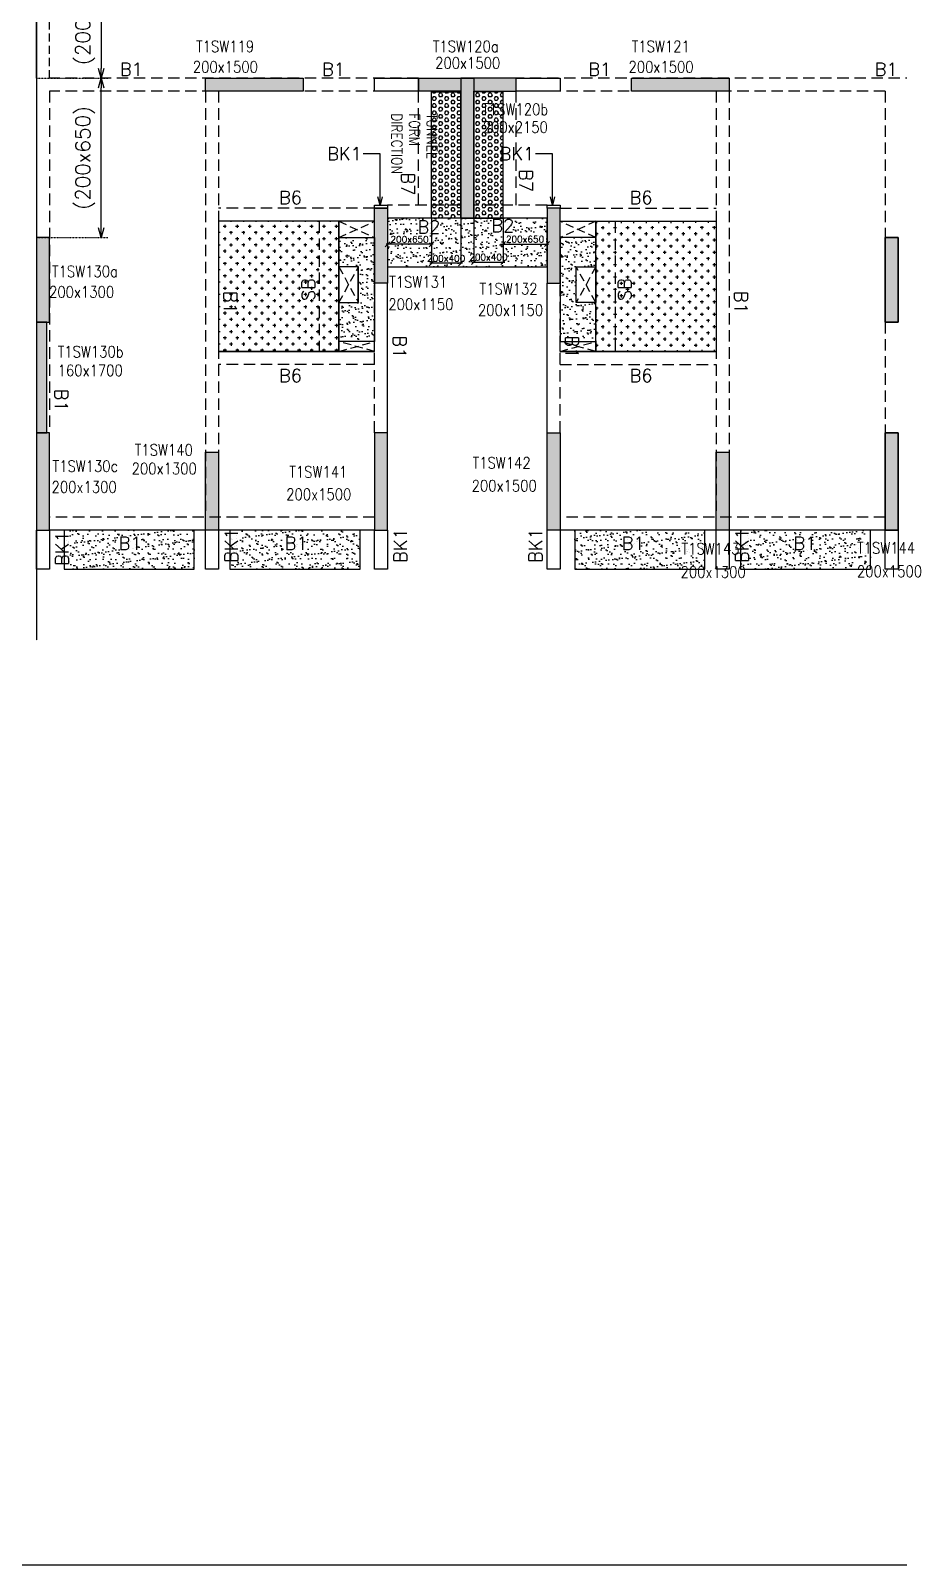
# Model space of a CAD drawing. Header units: millimetres. Extents: x 1078357 to 2594950, y -5122486 to -4636555.
# Drawn here: x 1274835 to 1288172, y -4684349 to -4660754 of the extents above; entities that cross this region are included whole.
import ezdxf

# ---------------------------------------------------------------- set-up
doc = ezdxf.new("R2010")
doc.units = ezdxf.units.MM
doc.header["$PDMODE"] = 35
for name, pattern in [('CONTINOUS', [0]), ('DOT', [0.25, 0, -0.25]), ('HIDDEN', [0.375, 0.25, -0.125]), ('New Retail block$0$CONTINOUS', [0])]:
    doc.linetypes.add(name, pattern=pattern)
doc.layers.get('0').update_dxf_attribs({"lineweight": 0})
doc.layers.get('Defpoints').update_dxf_attribs({"lineweight": 0})
for name, color, linetype in [('B-200x325', 201, 'HIDDEN'), ('DROP SLAB', 8, 'Continuous'), ('EXPANSION JOINT', 10, 'HIDDEN'), ('NON STR. RCC WALL', 6, 'Continuous'), ('S-BEAM', 3, 'HIDDEN'), ('S-BEAM NO.', 6, 'Continuous'), ('S-COLUMN', 1, 'Continuous'), ('S-CUTOUT', 8, 'HIDDEN'), ('S-DIM', 2, 'Continuous'), ('S-SLAB-PROJECTION', 54, 'New Retail block$0$CONTINOUS'), ('SLAB FOLD', 8, 'Continuous'), ('TEXT', 7, 'Continuous')]:
    doc.layers.add(name, color=color, linetype=linetype)
for name, color, linetype, lineweight in [('Boundary', 40, 'Continuous', 30), ('COL. NO.', 30, 'Continuous', 25), ('COL. SIZE', 7, 'Continuous', 25), ('DIM', 9, 'Continuous', 25), ('HATCH', 8, 'Continuous', 30)]:
    doc.layers.add(name, color=color, linetype=linetype, lineweight=lineweight)
doc.styles.add('Roman', font='romans')
doc.styles.add('ROMANS', font='romans.shx', dxfattribs={"width": 0.85})
doc.dimstyles.new('HARESH', dxfattribs={"dimtxt": 150, "dimasz": 75, "dimexe": 0, "dimexo": 0, "dimgap": 25, "dimtad": 1, "dimdec": 0, "dimdsep": 46, "dimtxsty": 'Roman', "dimblk": 'OBLIQUE', "dimcen": 225, "dimdle": 25, "dimclrd": 2, "dimclre": 2, "dimclrt": 7, "dimadec": 8, "dimazin": 1, "dimtfac": 1, "dimtdec": 0, "dimtmove": 0, "dimatfit": 0, "dimfxl": 1, "dimlwd": -1, "dimlwe": -1, "dimarcsym": 0})
pattern_1 = [(180, (135672.024, 213489.83), (-7e-15, -54.99261315), [31.75, -63.5]), (300, (135672.024, 213489.83), (47.625, 27.4963066), [31.75, -63.5]), (240, (135640.274, 213489.83), (47.625, -27.4963066), [31.75, -63.5])]

# ---------------------------------------------------------------- blocks, each defined once
blk = doc.blocks.new('_Open30')
at = {"color": 0, "linetype": 'ByBlock', "lineweight": -2}
for p, q in [((-1, 0.27), (0, 0)), ((0, 0), (-1, -0.27)), ((0, 0), (-1, 0))]:
    blk.add_line(p, q, dxfattribs=at)
blk = doc.blocks.new('*D1611')
at = {"layer": 'Defpoints', "color": 0, "linetype": 'CONTINOUS', "ltscale": 0.5, "transparency": 16777216}
for p in [(1274922, -4661484, 0), (1275919, -4661484), (1274922, -4663934, 0)]:
    blk.add_point(p, dxfattribs=at)
at = {"layer": 'S-DIM', "color": 2, "linetype": 'DOT', "ltscale": 0.5, "transparency": 16777216}
for p, q in [((1274922, -4661484), (1276019, -4661484)), ((1274922, -4663934), (1276019, -4663934))]:
    blk.add_line(p, q, dxfattribs=at)
at = {"layer": 'S-DIM', "color": 2, "linetype": 'CONTINOUS', "ltscale": 0.5, "transparency": 16777216}
blk.add_line((1275919, -4663784), (1275919, -4661634), dxfattribs=at)
at = {"layer": 'S-DIM', "color": 2, "linetype": 'CONTINOUS', "ltscale": 0.5, "transparency": 16777216, "xscale": 150, "yscale": 150, "zscale": 150}
for p, rotation in [((1275919, -4661484), 90), ((1275919, -4663934), 270)]:
    blk.add_blockref('_Open30', p, dxfattribs=dict(at, rotation=rotation))
at = {"layer": 'S-DIM', "color": 7, "linetype": 'CONTINOUS', "ltscale": 0.5, "transparency": 16777216, "insert": (1275673, -4662709), "char_height": 225, "attachment_point": 5, "rotation": 90, "style": 'Roman'}
blk.add_mtext('(200x650)', dxfattribs=at)
blk = doc.blocks.new('*D1612')
at = {"layer": 'Defpoints', "color": 0, "linetype": 'CONTINOUS', "ltscale": 0.5, "transparency": 16777216}
for p in [(1274922, -4659484, 0), (1274922, -4661484, 0), (1275919, -4661484)]:
    blk.add_point(p, dxfattribs=at)
at = {"layer": 'S-DIM', "color": 2, "linetype": 'DOT', "ltscale": 0.5, "transparency": 16777216}
for p, q in [((1274922, -4659484), (1276019, -4659484)), ((1274922, -4661484), (1276019, -4661484))]:
    blk.add_line(p, q, dxfattribs=at)
at = {"layer": 'S-DIM', "color": 2, "linetype": 'CONTINOUS', "ltscale": 0.5, "transparency": 16777216}
blk.add_line((1275919, -4659634), (1275919, -4661334), dxfattribs=at)
at = {"layer": 'S-DIM', "color": 2, "linetype": 'CONTINOUS', "ltscale": 0.5, "transparency": 16777216, "xscale": 150, "yscale": 150, "zscale": 150}
for p, rotation in [((1275919, -4659484), 90), ((1275919, -4661484), 270)]:
    blk.add_blockref('_Open30', p, dxfattribs=dict(at, rotation=rotation))
at = {"layer": 'S-DIM', "color": 7, "linetype": 'CONTINOUS', "ltscale": 0.5, "transparency": 16777216, "insert": (1275673, -4660484), "char_height": 225, "attachment_point": 5, "rotation": 90, "style": 'Roman'}
blk.add_mtext('(200x450)', dxfattribs=at)
blk = doc.blocks.new('_Oblique')
at = {"color": 0, "linetype": 'ByBlock', "lineweight": -2}
blk.add_line((-0.5, -0.5), (0.5, 0.5), dxfattribs=at)
blk = doc.blocks.new('*D1119')
at = {"layer": 'Defpoints', "color": 0, "ltscale": 700, "transparency": 16777216}
for p in [(1280996, -4663635, 0), (1281446, -4663635, 0), (1280996, -4664330)]:
    blk.add_point(p, dxfattribs=at)
at = {"layer": 'DIM', "color": 2, "ltscale": 700, "transparency": 16777216}
for p, q in [((1280996, -4663635), (1280996, -4664330)), ((1281446, -4663635), (1281446, -4664330)), ((1281471, -4664330), (1280971, -4664330))]:
    blk.add_line(p, q, dxfattribs=at)
at = {"layer": 'DIM', "color": 2, "ltscale": 700, "transparency": 16777216, "xscale": 75, "yscale": 75, "zscale": 75, "rotation": 180}
blk.add_blockref('_Oblique', (1280996, -4664330), dxfattribs=at)
at = {"layer": 'DIM', "color": 2, "ltscale": 700, "transparency": 16777216, "xscale": 75, "yscale": 75, "zscale": 75}
blk.add_blockref('_Oblique', (1281446, -4664330), dxfattribs=at)
at = {"layer": 'DIM', "color": 7, "ltscale": 700, "transparency": 16777216, "insert": (1281221, -4664255), "char_height": 150, "attachment_point": 5, "style": 'Roman'}
blk.add_mtext('{\\H0.666667x;200x400}', dxfattribs=at)
blk = doc.blocks.new('*D1120')
at = {"layer": 'Defpoints', "color": 0, "ltscale": 700, "transparency": 16777216}
for p in [(1280322, -4663635, 0), (1280996, -4663635, 0), (1280322, -4664037)]:
    blk.add_point(p, dxfattribs=at)
at = {"layer": 'DIM', "color": 2, "ltscale": 700, "transparency": 16777216}
for p, q in [((1280322, -4663635), (1280322, -4664037)), ((1280996, -4663635), (1280996, -4664037)), ((1281021, -4664037), (1280297, -4664037))]:
    blk.add_line(p, q, dxfattribs=at)
at = {"layer": 'DIM', "color": 2, "ltscale": 700, "transparency": 16777216, "xscale": 75, "yscale": 75, "zscale": 75, "rotation": 180}
blk.add_blockref('_Oblique', (1280322, -4664037), dxfattribs=at)
at = {"layer": 'DIM', "color": 2, "ltscale": 700, "transparency": 16777216, "xscale": 75, "yscale": 75, "zscale": 75}
blk.add_blockref('_Oblique', (1280996, -4664037), dxfattribs=at)
at = {"layer": 'DIM', "color": 7, "ltscale": 700, "transparency": 16777216, "insert": (1280659, -4663962), "char_height": 150, "attachment_point": 5, "style": 'Roman'}
blk.add_mtext('{\\H0.666667x;200x650}', dxfattribs=at)
blk = doc.blocks.new('*D1121')
at = {"layer": 'Defpoints', "color": 0, "ltscale": 700, "transparency": 16777216}
for p in [(1281646, -4663635, 0), (1282097, -4663635, 0), (1282097, -4664312)]:
    blk.add_point(p, dxfattribs=at)
at = {"layer": 'DIM', "color": 2, "ltscale": 700, "transparency": 16777216}
for p, q in [((1281646, -4663635), (1281646, -4664312)), ((1282097, -4663635), (1282097, -4664312)), ((1281621, -4664312), (1282122, -4664312))]:
    blk.add_line(p, q, dxfattribs=at)
at = {"layer": 'DIM', "color": 2, "ltscale": 700, "transparency": 16777216, "xscale": 75, "yscale": 75, "zscale": 75, "rotation": 180}
blk.add_blockref('_Oblique', (1281646, -4664312), dxfattribs=at)
at = {"layer": 'DIM', "color": 2, "ltscale": 700, "transparency": 16777216, "xscale": 75, "yscale": 75, "zscale": 75}
blk.add_blockref('_Oblique', (1282097, -4664312), dxfattribs=at)
at = {"layer": 'DIM', "color": 7, "ltscale": 700, "transparency": 16777216, "insert": (1281871, -4664237), "char_height": 150, "attachment_point": 5, "style": 'Roman'}
blk.add_mtext('{\\H0.666667x;200x400}', dxfattribs=at)
blk = doc.blocks.new('*D1122')
at = {"layer": 'Defpoints', "color": 0, "ltscale": 700, "transparency": 16777216}
for p in [(1282097, -4663635, 0), (1282771, -4663635, 0), (1282771, -4664035)]:
    blk.add_point(p, dxfattribs=at)
at = {"layer": 'DIM', "color": 2, "ltscale": 700, "transparency": 16777216}
for p, q in [((1282097, -4663635), (1282097, -4664035)), ((1282771, -4663635), (1282771, -4664035)), ((1282072, -4664035), (1282796, -4664035))]:
    blk.add_line(p, q, dxfattribs=at)
at = {"layer": 'DIM', "color": 2, "ltscale": 700, "transparency": 16777216, "xscale": 75, "yscale": 75, "zscale": 75, "rotation": 180}
blk.add_blockref('_Oblique', (1282097, -4664035), dxfattribs=at)
at = {"layer": 'DIM', "color": 2, "ltscale": 700, "transparency": 16777216, "xscale": 75, "yscale": 75, "zscale": 75}
blk.add_blockref('_Oblique', (1282771, -4664035), dxfattribs=at)
at = {"layer": 'DIM', "color": 7, "ltscale": 700, "transparency": 16777216, "insert": (1282434, -4663960), "char_height": 150, "attachment_point": 5, "style": 'Roman'}
blk.add_mtext('{\\H0.666667x;200x650}', dxfattribs=at)

msp = doc.modelspace()

# ---------------------------------------------------------------- hatches: boundary and pattern name
at = {"layer": 'DROP SLAB'}
h = msp.add_hatch(dxfattribs=at)
h.set_pattern_fill('CROSS', color=8, scale=15, angle=0.03079)
h.set_pattern_definition([(180.03079016, (-6423119.01, 28121248.8), (-95.19879988, -95.3011726), [47.625, -142.875]), (270.03079016, (-6423142.84, 28121272.6), (95.3011726, -95.19879988), [47.625, -142.875])])
h.paths.add_polyline_path([(1279571.6, -4663684.3), (1277721.5, -4663684.3), (1277721.5, -4665684.1), (1279571.6, -4665684.1)])
h = msp.add_hatch(dxfattribs=at)
h.set_pattern_fill('CROSS', color=8, scale=15, angle=0.03079)
h.set_pattern_definition([(180.03079016, (-5325894.3, 23437229.61), (-95.19879988, -95.3011726), [47.625, -142.875]), (270.03079016, (-5325918.12, 23437253.41), (95.3011726, -95.19879988), [47.625, -142.875])])
h.paths.add_polyline_path([(1283521.5, -4663684.3), (1285371.5, -4663684.3), (1285371.5, -4665684.1), (1283521.5, -4665684.1)])
at = {"layer": 'HATCH', "ltscale": 1000}
h = msp.add_hatch(dxfattribs=at)
h.set_pattern_fill('HEX', color=8, scale=10, angle=180)
h.set_pattern_definition(pattern_1)
h.paths.add_polyline_path([(1281446.7, -4661695), (1280996.7, -4661695), (1280996.7, -4663634.3), (1281446.7, -4663634.3)])
h = msp.add_hatch(dxfattribs=at)
h.set_pattern_fill('HEX', color=8, scale=10, angle=180)
h.set_pattern_definition(pattern_1)
h.paths.add_polyline_path([(1281647.1, -4661695), (1282097.1, -4661695), (1282097.1, -4663634.3), (1281647.1, -4663634.3)])
at = {"layer": 'HATCH'}
h = msp.add_hatch(dxfattribs=at)
h.set_pattern_fill('AR-SAND', color=8, scale=3, angle=179.97015)
h.set_pattern_definition([(37.47015413, (-3830961.08, 18703074.23), (-4.72361136, 146.8264517), [0, -115.824, 0, -129.54, 0, -123.825]), (7.4701541, (-3830961.08, 18703074.23), (134.9689868, 214.9772528), [0, -62.484, 0, -104.394, 0, -40.005]), (327.4701541, (-3831054.81, 18703074.28), (237.2979035, 0.3075449), [0, -38.1, 0, -137.16, 0, -179.07]), (317.4701541, (-3831054.81, 18703074.28), (229.1017424, 66.759465), [0, -19.05, 0, -89.916, 0, -102.87])])
h.paths.add_polyline_path([(1282771.9, -4663634.3), (1280321.9, -4663634.3), (1280321.9, -4664384.3), (1282771.9, -4664384.3)])
h = msp.add_hatch(dxfattribs=at)
h.set_pattern_fill('AR-SAND', color=8, scale=3, angle=359.97015)
h.set_pattern_definition([(37.47015413, (-4938697.27, 23611041.17), (-4.72361136, 146.8264517), [0, -115.824, 0, -129.54, 0, -123.825]), (7.4701541, (-4938697.27, 23611041.17), (134.9689868, 214.9772528), [0, -62.484, 0, -104.394, 0, -40.005]), (327.47015413, (-4938791, 23611041.22), (237.29790347, 0.3075449), [0, -38.1, 0, -137.16, 0, -179.07]), (317.4701541, (-4938791, 23611041.22), (229.1017424, 66.759465), [0, -19.05, 0, -89.916, 0, -102.87])])
h.paths.add_polyline_path([(1280120.8, -4665534.4), (1279570.8, -4665534.4), (1279570.8, -4664934.4), (1279870.8, -4664934.4), (1279870.8, -4664384.4), (1279570.8, -4664384.5), (1279570.8, -4663934.4), (1280120.8, -4663934.4)])
h = msp.add_hatch(dxfattribs=at)
h.set_pattern_fill('AR-SAND', color=8, scale=3, angle=180.02985)
h.set_pattern_definition([(37.47015413, (-4938696.5, 23611041.1), (-4.72361136, 146.8264517), [0, -115.824, 0, -129.54, 0, -123.825]), (7.4701541, (-4938696.5, 23611041.1), (134.9689868, 214.9772528), [0, -62.484, 0, -104.394, 0, -40.005]), (327.47015413, (-4938790.22, 23611041.14), (237.29790347, 0.3075449), [0, -38.1, 0, -137.16, 0, -179.07]), (317.4701541, (-4938790.22, 23611041.14), (229.1017424, 66.759465), [0, -19.05, 0, -89.916, 0, -102.87])])
h.paths.add_polyline_path([(1282971.6, -4665534.4), (1283521.6, -4665534.4), (1283521.6, -4664934.3), (1283221.6, -4664934.3), (1283221.6, -4664384.4), (1283521.6, -4664384.4), (1283521.6, -4663934.4), (1282971.6, -4663934.4)])
h = msp.add_hatch(dxfattribs=at)
h.set_pattern_fill('AR-SAND', color=8, scale=3, angle=179.97015)
h.set_pattern_definition([(37.47015413, (-3829636.08, 18703074.25), (-4.72361136, 146.8264517), [0, -115.824, 0, -129.54, 0, -123.825]), (7.4701541, (-3829636.08, 18703074.25), (134.9689868, 214.9772528), [0, -62.484, 0, -104.394, 0, -40.005]), (327.4701541, (-3829729.81, 18703074.3), (237.2979035, 0.3075449), [0, -38.1, 0, -137.16, 0, -179.07]), (317.4701541, (-3829729.81, 18703074.3), (229.1017424, 66.759465), [0, -19.05, 0, -89.916, 0, -102.87])])
h.paths.add_polyline_path([(1277346.9, -4668434.4), (1275346.9, -4668434.4), (1275346.9, -4669034.4), (1277346.9, -4669034.4)])
h = msp.add_hatch(dxfattribs=at)
h.set_pattern_fill('AR-SAND', color=8, scale=3, angle=179.97015)
h.set_pattern_definition([(37.47015413, (-3832186.08, 18703074.25), (-4.72361136, 146.8264517), [0, -115.824, 0, -129.54, 0, -123.825]), (7.4701541, (-3832186.08, 18703074.25), (134.9689868, 214.9772528), [0, -62.484, 0, -104.394, 0, -40.005]), (327.4701541, (-3832279.81, 18703074.3), (237.2979035, 0.3075449), [0, -38.1, 0, -137.16, 0, -179.07]), (317.4701541, (-3832279.81, 18703074.3), (229.1017424, 66.759465), [0, -19.05, 0, -89.916, 0, -102.87])])
h.paths.add_polyline_path([(1279896.9, -4668434.4), (1277896.9, -4668434.4), (1277896.9, -4669034.4), (1279896.9, -4669034.4)])
h = msp.add_hatch(dxfattribs=at)
h.set_pattern_fill('AR-SAND', color=8, scale=3, angle=179.97015)
h.set_pattern_definition([(37.47015413, (-3837486.08, 18703074.25), (-4.72361136, 146.8264517), [0, -115.824, 0, -129.54, 0, -123.825]), (7.4701541, (-3837486.08, 18703074.25), (134.9689868, 214.9772528), [0, -62.484, 0, -104.394, 0, -40.005]), (327.4701541, (-3837579.81, 18703074.3), (237.2979035, 0.3075449), [0, -38.1, 0, -137.16, 0, -179.07]), (317.4701541, (-3837579.81, 18703074.3), (229.1017424, 66.759465), [0, -19.05, 0, -89.916, 0, -102.87])])
h.paths.add_polyline_path([(1285196.9, -4668434.4), (1283196.9, -4668434.4), (1283196.9, -4669034.4), (1285196.9, -4669034.4)])
h = msp.add_hatch(dxfattribs=at)
h.set_pattern_fill('AR-SAND', color=8, scale=3, angle=179.97015)
h.set_pattern_definition([(37.47015413, (-3840036.08, 18703074.25), (-4.72361136, 146.8264517), [0, -115.824, 0, -129.54, 0, -123.825]), (7.4701541, (-3840036.08, 18703074.25), (134.9689868, 214.9772528), [0, -62.484, 0, -104.394, 0, -40.005]), (327.4701541, (-3840129.81, 18703074.3), (237.2979035, 0.3075449), [0, -38.1, 0, -137.16, 0, -179.07]), (317.4701541, (-3840129.81, 18703074.3), (229.1017424, 66.759465), [0, -19.05, 0, -89.916, 0, -102.87])])
h.paths.add_polyline_path([(1287746.9, -4668434.4), (1285746.9, -4668434.4), (1285746.9, -4669034.4), (1287746.9, -4669034.4)])
at = {"layer": 'S-COLUMN', "lineweight": 25}
h = msp.add_hatch(color=1, dxfattribs=at)
h.dxf.hatch_style = 1
h.paths.add_polyline_path([(1277521.7, -4661484.4), (1279021.7, -4661484.4), (1279021.7, -4661684.4), (1277521.7, -4661684.4)])
h = msp.add_hatch(color=1, dxfattribs=at)
h.dxf.hatch_style = 1
h.paths.add_polyline_path([(1281446.7, -4661684.4), (1280796.7, -4661684.4), (1280796.7, -4661484.4), (1281646.7, -4661484.4), (1281646.7, -4663634.4), (1281446.7, -4663634.4)])
at = {"layer": 'S-COLUMN', "lineweight": 25, "extrusion": (1.00316e-06, -2.11765e-11, 1)}
h = msp.add_hatch(color=1, dxfattribs=at)
h.dxf.hatch_style = 1
h.paths.add_polyline_path([(1281646.7, -4661684.4), (1282296.7, -4661684.4), (1282296.7, -4661484.4), (1281446.7, -4661484.4), (1281446.7, -4663634.4), (1281646.7, -4663634.4)])
at = {"layer": 'S-COLUMN', "lineweight": 25}
h = msp.add_hatch(color=1, dxfattribs=at)
h.dxf.hatch_style = 1
h.paths.add_polyline_path([(1284071.7, -4661484.4), (1285571.7, -4661484.4), (1285571.7, -4661684.4), (1284071.7, -4661684.4)])
h = msp.add_hatch(color=1, dxfattribs=at)
h.dxf.hatch_style = 1
h.paths.add_polyline_path([(1280121.7, -4663484.4), (1280321.7, -4663484.4), (1280321.7, -4664634.4), (1280121.7, -4664634.4)])
at = {"layer": 'S-COLUMN', "lineweight": 25, "extrusion": (1.00316e-06, -2.11765e-11, 1)}
h = msp.add_hatch(color=1, dxfattribs=at)
h.dxf.hatch_style = 1
h.paths.add_polyline_path([(1282971.7, -4663484.4), (1282771.7, -4663484.4), (1282771.7, -4664634.4), (1282971.7, -4664634.4)])
at = {"layer": 'S-COLUMN', "lineweight": 25}
h = msp.add_hatch(color=1, dxfattribs=at)
h.dxf.hatch_style = 1
h.paths.add_polyline_path([(1275121.7, -4663934.4), (1274921.7, -4663934.4), (1274921.7, -4665234.4), (1275121.7, -4665234.4)])
at = {"layer": 'S-COLUMN', "lineweight": 25, "extrusion": (1.00316e-06, -2.11765e-11, 1)}
h = msp.add_hatch(color=1, dxfattribs=at)
h.dxf.hatch_style = 1
h.paths.add_polyline_path([(1288171.7, -4663934.4), (1287971.7, -4663934.4), (1287971.7, -4665234.4), (1288171.7, -4665234.4)])
at = {"layer": 'S-COLUMN', "lineweight": 25, "extrusion": (-1.00316e-06, -1.91639e-11, 1)}
h = msp.add_hatch(color=1, dxfattribs=at)
h.dxf.hatch_style = 1
h.paths.add_polyline_path([(1287971.7, -4663934.4), (1288171.7, -4663934.4), (1288171.7, -4665234.4), (1287971.7, -4665234.4)])
at = {"layer": 'S-COLUMN', "lineweight": 25, "extrusion": (-1.00316e-06, -2.11765e-11, 1)}
h = msp.add_hatch(color=1, dxfattribs=at)
h.dxf.hatch_style = 1
h.paths.add_polyline_path([(1274921.7, -4666934.4), (1275081.7, -4666934.4), (1275081.7, -4665234.4), (1274921.7, -4665234.4)])
at = {"layer": 'S-COLUMN', "lineweight": 25}
h = msp.add_hatch(color=1, dxfattribs=at)
h.dxf.hatch_style = 1
h.paths.add_polyline_path([(1274921.7, -4668434.4), (1275121.7, -4668434.4), (1275121.7, -4666934.4), (1274921.7, -4666934.4)])
h = msp.add_hatch(color=1, dxfattribs=at)
h.dxf.hatch_style = 1
h.paths.add_polyline_path([(1280121.7, -4668434.4), (1280321.7, -4668434.4), (1280321.7, -4666934.4), (1280121.7, -4666934.4)])
at = {"layer": 'S-COLUMN', "lineweight": 25, "extrusion": (1.00316e-06, -2.11765e-11, 1)}
h = msp.add_hatch(color=1, dxfattribs=at)
h.dxf.hatch_style = 1
h.paths.add_polyline_path([(1282971.7, -4668434.4), (1282771.7, -4668434.4), (1282771.7, -4666934.4), (1282971.7, -4666934.4)])
h = msp.add_hatch(color=1, dxfattribs=at)
h.dxf.hatch_style = 1
h.paths.add_polyline_path([(1288171.7, -4668434.4), (1287971.7, -4668434.4), (1287971.7, -4666934.4), (1288171.7, -4666934.4)])
at = {"layer": 'S-COLUMN', "lineweight": 25, "extrusion": (-1.00316e-06, -1.91639e-11, 1)}
h = msp.add_hatch(color=1, dxfattribs=at)
h.dxf.hatch_style = 1
h.paths.add_polyline_path([(1287971.7, -4668434.4), (1288171.7, -4668434.4), (1288171.7, -4666934.4), (1287971.7, -4666934.4)])
at = {"layer": 'S-COLUMN', "lineweight": 25}
h = msp.add_hatch(color=1, dxfattribs=at)
h.dxf.hatch_style = 1
h.paths.add_polyline_path([(1277721.7, -4667234.4), (1277721.7, -4668434.4), (1277521.7, -4668434.4), (1277521.7, -4667234.4)])
h = msp.add_hatch(color=1, dxfattribs=at)
h.dxf.hatch_style = 1
h.paths.add_polyline_path([(1285571.7, -4667234.4), (1285571.7, -4668434.4), (1285371.7, -4668434.4), (1285371.7, -4667234.4)])

# ---------------------------------------------------------------- linework, layer by layer
at = {"layer": 'Boundary', "ltscale": 700, "elevation": 0}
msp.add_lwpolyline([(1220842.9, -4636994.1), (1327544.7, -4636994.1), (1327544.7, -4684348.8), (1220842.9, -4684348.8)], close=True, dxfattribs=at)
at = {"layer": 'DROP SLAB', "color": 3, "linetype": 'CONTINOUS', "ltscale": 500, "elevation": 0}
for points in [[(1279571.6, -4663684.3), (1277721.5, -4663684.3), (1277721.5, -4665684.1), (1279571.6, -4665684.1)], [(1279571.6, -4663934.4), (1280121.4, -4663934.4), (1280121.4, -4663684.3), (1279571.6, -4663684.3)], [(1283521.6, -4663934.4), (1282971.7, -4663934.4), (1282971.7, -4663684.3), (1283521.6, -4663684.3)], [(1283521.5, -4663684.3), (1285371.5, -4663684.3), (1285371.5, -4665684.1), (1283521.5, -4665684.1)], [(1279571.5, -4664934.4), (1279871.5, -4664934.4), (1279871.5, -4664384.4), (1279571.5, -4664384.4)], [(1283521.6, -4664934.4), (1283221.6, -4664934.4), (1283221.6, -4664384.4), (1283521.6, -4664384.4)], [(1279571.1, -4665684.1), (1280121.1, -4665684.1), (1280121.1, -4665534.4), (1279571.1, -4665534.4)], [(1283521.6, -4665684.1), (1282971.6, -4665684.1), (1282971.6, -4665534.4), (1283521.6, -4665534.4)]]:
    msp.add_lwpolyline(points, close=True, dxfattribs=at)
at = {"layer": 'EXPANSION JOINT'}
msp.add_line((1274921.9, -4649794.4, 0), (1274921.9, -4670126.9, 0), dxfattribs=at)
msp.add_line((1274921.9, -4649794.4, 0), (1274921.9, -4670126.9, 0), dxfattribs=at)
at = {"layer": 'NON STR. RCC WALL', "elevation": 0}
for points in [[(1280121.7, -4661484.4), (1280796.7, -4661484.4), (1280796.7, -4661684.4), (1280121.7, -4661684.4)], [(1282296.7, -4661484.4), (1282971.7, -4661484.4), (1282971.7, -4661684.4), (1282296.7, -4661684.4)]]:
    msp.add_lwpolyline(points, close=True, dxfattribs=at)
at = {"layer": 'S-BEAM', "linetype": 'Continuous', "ltscale": 500}
msp.add_line((1274921.9, -4661484.4, 0), (1274921.9, -4659484.4, 0), dxfattribs=at)
at = {"layer": 'S-BEAM', "linetype": 'HIDDEN', "ltscale": 500}
msp.add_line((1275121.9, -4661484.4, 0), (1275121.9, -4659484.3, 0), dxfattribs=at)
at = {"layer": 'S-BEAM', "linetype": 'CONTINOUS', "ltscale": 700}
for p, q in [((1274921.9, -4661484.4, 0), (1274921.9, -4666934.3, 0)), ((1280321.9, -4666934.3, 0), (1280321.9, -4664634.3, 0)), ((1282771.9, -4666934.3, 0), (1282771.9, -4664634.3, 0)), ((1274921.6, -4669034.3, 0), (1274921.6, -4668434.3, 0)), ((1275121.6, -4668434.3, 0), (1275121.6, -4669034.3, 0)), ((1280121.9, -4668434.3, 0), (1275121.9, -4668434.3, 0)), ((1277521.6, -4669034.4, 0), (1277521.6, -4668434.4, 0)), ((1277721.6, -4668434.4, 0), (1277721.6, -4669034.4, 0)), ((1280121.6, -4669034.4, 0), (1280121.6, -4668434.4, 0)), ((1280321.6, -4668434.4, 0), (1280321.6, -4669034.4, 0)), ((1282771.6, -4669034.4, 0), (1282771.6, -4668434.4, 0)), ((1282971.6, -4668434.4, 0), (1282971.6, -4669034.4, 0)), ((1287971.9, -4668434.3, 0), (1282971.9, -4668434.3, 0)), ((1285371.7, -4669034.4, 0), (1285371.7, -4668434.4, 0)), ((1285571.7, -4668434.4, 0), (1285571.7, -4669034.4, 0)), ((1287971.7, -4669034.4, 0), (1287971.7, -4668434.4, 0)), ((1288171.7, -4668434.4, 0), (1288171.7, -4669034.4, 0)), ((1275121.6, -4669034.3, 0), (1274921.6, -4669034.3, 0)), ((1277721.6, -4669034.4, 0), (1277521.6, -4669034.4, 0)), ((1280321.6, -4669034.4, 0), (1280121.6, -4669034.4, 0)), ((1282971.6, -4669034.4, 0), (1282771.6, -4669034.4, 0)), ((1285571.7, -4669034.4, 0), (1285371.7, -4669034.4, 0)), ((1288171.7, -4669034.4, 0), (1287971.7, -4669034.4, 0))]:
    msp.add_line(p, q, dxfattribs=at)
at = {"layer": 'S-BEAM', "linetype": 'HIDDEN', "ltscale": 700}
for p, q in [((1280796.7, -4661484.4, 0), (1275121.9, -4661484.4, 0)), ((1294496.7, -4661484.4, 0), (1282296.7, -4661484.4, 0)), ((1280796.7, -4661684.4, 0), (1275121.9, -4661684.4, 0)), ((1275121.9, -4661684.4, 0), (1275121.9, -4666934.3, 0)), ((1277521.9, -4661684.4, 0), (1277521.9, -4668134.3, 0)), ((1277721.9, -4661684.4, 0), (1277721.9, -4668134.3, 0)), ((1287971.9, -4661684.4, 0), (1282296.7, -4661684.4, 0)), ((1285371.9, -4661684.4, 0), (1285371.9, -4668134.3, 0)), ((1285571.9, -4661684.4, 0), (1285571.9, -4668134.3, 0)), ((1287971.9, -4661684.4, 0), (1287971.9, -4663934.3, 0)), ((1281446.9, -4663434.3, 0), (1280321.9, -4663434.3, 0)), ((1282771.9, -4663434.3, 0), (1281646.9, -4663434.3, 0)), ((1279271.6, -4663684.3, 0), (1279271.6, -4665684.1, 0)), ((1283521.4, -4663684.6, 0), (1283521.4, -4665684.3, 0)), ((1283821.4, -4663684.6, 0), (1283821.4, -4665684.3, 0)), ((1280121.9, -4666934.3, 0), (1280121.9, -4664634.3, 0)), ((1282971.9, -4666934.3, 0), (1282971.9, -4664634.3, 0)), ((1287971.9, -4665234.3, 0), (1287971.9, -4666934.3, 0)), ((1280121.9, -4668234.3, 0), (1275121.9, -4668234.3, 0)), ((1287971.9, -4668234.3, 0), (1282971.9, -4668234.3, 0))]:
    msp.add_line(p, q, dxfattribs=at)
at = {"layer": 'S-BEAM', "ltscale": 700}
for p, q in [((1280796.8, -4663434.4, 0), (1280796.8, -4661684.4, 0)), ((1282297.1, -4663434.4, 0), (1282297.1, -4661684.4, 0)), ((1280121.7, -4663484.3, 0), (1277721.9, -4663484.3, 0)), ((1282972.1, -4663484.3, 0), (1285371.9, -4663484.3, 0)), ((1280121.9, -4665884.1, 0), (1277722, -4665884.1, 0)), ((1282971.9, -4665884.1, 0), (1285371.9, -4665884.1, 0))]:
    msp.add_line(p, q, dxfattribs=at)
at = {"layer": 'S-BEAM', "linetype": 'Continuous', "ltscale": 700}
for p, q in [((1280996.8, -4663434.4, 0), (1280996.8, -4661695, 0)), ((1282097.1, -4663434.4, 0), (1282097.1, -4661695, 0)), ((1280121.7, -4663684.3, 0), (1277721.9, -4663684.3, 0)), ((1282771.9, -4663634.3, 0), (1280321.9, -4663634.3, 0)), ((1282972.1, -4663684.3, 0), (1285371.9, -4663684.3, 0)), ((1280121.9, -4665684.1, 0), (1277722, -4665684.1, 0)), ((1282971.9, -4665684.1, 0), (1285371.9, -4665684.1, 0))]:
    msp.add_line(p, q, dxfattribs=at)
at = {"layer": 'S-BEAM', "linetype": 'ByBlock', "ltscale": 700}
msp.add_line((1279571.6, -4663684.3, 0), (1279571.6, -4665684.1, 0), dxfattribs=at)
at = {"layer": 'S-BEAM', "linetype": 'Continuous', "ltscale": 700, "elevation": 0}
for points in [[(1280321.9, -4663484.4), (1280121.9, -4663484.4), (1280121.9, -4663434.2), (1280321.9, -4663434.2)], [(1282971.9, -4663484.4), (1282771.9, -4663484.4), (1282771.9, -4663434.2), (1282971.9, -4663434.2)]]:
    msp.add_lwpolyline(points, close=True, dxfattribs=at)
at = {"layer": 'S-COLUMN', "color": 1, "lineweight": 25, "elevation": 0}
for points in [[(1277521.7, -4661484.4), (1279021.7, -4661484.4), (1279021.7, -4661684.4), (1277521.7, -4661684.4)], [(1284071.7, -4661484.4), (1285571.7, -4661484.4), (1285571.7, -4661684.4), (1284071.7, -4661684.4)], [(1280121.7, -4663484.4), (1280321.7, -4663484.4), (1280321.7, -4664634.4), (1280121.7, -4664634.4)], [(1275121.7, -4663934.4), (1274921.7, -4663934.4), (1274921.7, -4665234.4), (1275121.7, -4665234.4)], [(1274921.7, -4668434.4), (1275121.7, -4668434.4), (1275121.7, -4666934.4), (1274921.7, -4666934.4)], [(1280121.7, -4668434.4), (1280321.7, -4668434.4), (1280321.7, -4666934.4), (1280121.7, -4666934.4)], [(1277521.7, -4667234.6), (1277721.7, -4667234.6), (1277721.7, -4668434.4), (1277521.7, -4668434.4)], [(1285371.7, -4667234.6), (1285571.7, -4667234.6), (1285571.7, -4668434.4), (1285371.7, -4668434.4)]]:
    msp.add_lwpolyline(points, close=True, dxfattribs=at)
msp.add_lwpolyline([(1281446.7, -4661684.4), (1280796.7, -4661684.4), (1280796.7, -4661484.4), (1281646.7, -4661484.4), (1281646.7, -4663634.4), (1281446.7, -4663634.4), (1281446.7, -4661684.4)], dxfattribs=at)
at = {"layer": 'S-COLUMN', "color": 1, "lineweight": 25, "extrusion": (1.00316e-06, -2.11765e-11, 1), "elevation": 1.3}
msp.add_lwpolyline([(1281646.7, -4661684.4), (1282296.7, -4661684.4), (1282296.7, -4661484.4), (1281446.7, -4661484.4), (1281446.7, -4663634.4), (1281646.7, -4663634.4), (1281646.7, -4661684.4)], dxfattribs=at)
for points in [[(1282971.7, -4663484.4), (1282771.7, -4663484.4), (1282771.7, -4664634.4), (1282971.7, -4664634.4)], [(1288171.7, -4663934.4), (1287971.7, -4663934.4), (1287971.7, -4665234.4), (1288171.7, -4665234.4)], [(1282971.7, -4668434.4), (1282771.7, -4668434.4), (1282771.7, -4666934.4), (1282971.7, -4666934.4)], [(1288171.7, -4668434.4), (1287971.7, -4668434.4), (1287971.7, -4666934.4), (1288171.7, -4666934.4)]]:
    msp.add_lwpolyline(points, close=True, dxfattribs=at)
at = {"layer": 'S-COLUMN', "color": 1, "lineweight": 25, "extrusion": (-1.00316e-06, -1.91639e-11, 1), "elevation": -1.3}
for points in [[(1287971.7, -4663934.4), (1288171.7, -4663934.4), (1288171.7, -4665234.4), (1287971.7, -4665234.4)], [(1287971.7, -4668434.4), (1288171.7, -4668434.4), (1288171.7, -4666934.4), (1287971.7, -4666934.4)]]:
    msp.add_lwpolyline(points, close=True, dxfattribs=at)
at = {"layer": 'S-COLUMN', "color": 1, "lineweight": 25, "extrusion": (-1.00316e-06, -2.11765e-11, 1), "elevation": -1.3}
msp.add_lwpolyline([(1274921.7, -4666934.4), (1275081.7, -4666934.4), (1275081.7, -4665234.3), (1274921.7, -4665234.3)], close=True, dxfattribs=at)
at = {"layer": 'S-CUTOUT', "ltscale": 500}
for p, q in [((1279571.6, -4663934.4, 0), (1280121.4, -4663684.3, 0)), ((1279571.6, -4663684.3, 0), (1280121.6, -4663934.4, 0)), ((1283521.6, -4663684.3, 0), (1282971.6, -4663934.4, 0)), ((1283521.6, -4663934.4, 0), (1282971.7, -4663684.3, 0)), ((1279571.4, -4664934.4, 0), (1279871.5, -4664384.4, 0)), ((1279571.4, -4664384.4, 0), (1279871.5, -4664934.4, 0)), ((1283521.6, -4664934.4, 0), (1283221.6, -4664384.4, 0)), ((1283521.6, -4664384.4, 0), (1283221.6, -4664934.4, 0)), ((1280121.1, -4665684.4, 0), (1279571.1, -4665534.4, 0)), ((1279572, -4665684.1, 0), (1280121.1, -4665534.4, 0)), ((1283520.7, -4665684.1, 0), (1282971.6, -4665534.4, 0)), ((1282971.6, -4665684.4, 0), (1283521.6, -4665534.4, 0))]:
    msp.add_line(p, q, dxfattribs=at)
at = {"layer": 'S-SLAB-PROJECTION', "elevation": 0}
for points in [[(1282771.9, -4663634.3), (1280321.9, -4663634.3), (1280321.9, -4664384.3), (1282771.9, -4664384.3)], [(1277346.9, -4668434.4), (1275346.9, -4668434.4), (1275346.9, -4669034.4), (1277346.9, -4669034.4)], [(1279896.9, -4668434.4), (1277896.9, -4668434.4), (1277896.9, -4669034.4), (1279896.9, -4669034.4)], [(1285196.9, -4668434.4), (1283196.9, -4668434.4), (1283196.9, -4669034.4), (1285196.9, -4669034.4)], [(1287746.9, -4668434.4), (1285746.9, -4668434.4), (1285746.9, -4669034.4), (1287746.9, -4669034.4)]]:
    msp.add_lwpolyline(points, close=True, dxfattribs=at)
at = {"layer": 'SLAB FOLD', "color": 8, "ltscale": 1000, "elevation": 0}
for points in [[(1280996.6, -4661695), (1281446.6, -4661695), (1281446.6, -4663634.3), (1280996.6, -4663634.3)], [(1282096.9, -4661695), (1281646.8, -4661695), (1281646.8, -4663634.3), (1282096.9, -4663634.3)]]:
    msp.add_lwpolyline(points, close=True, dxfattribs=at)
for points in [[(1280120.8, -4665534.4), (1279570.8, -4665534.4), (1279570.8, -4664934.4), (1279870.8, -4664934.4), (1279870.8, -4664384.4), (1279570.8, -4664384.5), (1279570.8, -4663934.4), (1280120.8, -4663934.4), (1280120.8, -4665534.4)], [(1282971.6, -4665534.4), (1283521.6, -4665534.4), (1283521.6, -4664934.3), (1283221.6, -4664934.3), (1283221.6, -4664384.4), (1283521.6, -4664384.4), (1283521.6, -4663934.4), (1282971.6, -4663934.4), (1282971.6, -4665534.4)]]:
    msp.add_lwpolyline(points, dxfattribs=at)

# ---------------------------------------------------------------- texts
at = {"layer": 'B-200x325', "linetype": 'Continuous', "ltscale": 700, "style": 'ROMANS'}
for rotation, p in [(359.99945, (1278652.4, -4663419.1, -2.7)), (0.00134, (1284041.4, -4663419.1, -2.7)), (359.99945, (1278652.4, -4666156.2, -2.7)), (0.00134, (1284041.4, -4666156.3, -2.7))]:
    msp.add_text('B6', height=200, rotation=rotation, dxfattribs=at).set_placement(p)
at = {"layer": 'COL. NO.', "linetype": 'Continuous', "style": 'ROMANS', "width": 0.85}
for s, p in [('T1SW119', (1277376.1, -4661083.8, -320.4)), ('T1SW120a', (1281015.7, -4661083.3, -320.4)), ('T1SW121', (1284073.5, -4661083.8, -320.4)), ('T1SW120b', (1281776.9, -4662050.3, -320.4)), ('T1SW130a', (1275161.9, -4664543.3, -320.4)), ('T1SW131', (1280345, -4664704.3, -320.4)), ('T1SW132', (1281734.6, -4664809, -320.4)), ('T1SW130b', (1275249.8, -4665777.1, -320.4)), ('T1SW140', (1276434.4, -4667287, -320.4)), ('T1SW142', (1281627.8, -4667485.6, -320.4)), ('T1SW130c', (1275170.9, -4667536.7, -323.1)), ('T1SW141', (1278809.9, -4667625.3, -320.4)), ('T1SW143', (1284839.1, -4668806.2, -320.4)), ('T1SW144', (1287537.8, -4668794.6, -320.4))]:
    msp.add_text(s, height=175, dxfattribs=at).set_placement(p)
at = {"layer": 'COL. SIZE', "linetype": 'Continuous', "style": 'ROMANS', "width": 0.85}
for s, p in [('200x1500', (1281052, -4661336.7, -320.4)), ('200x1500', (1277326.9, -4661397.3, -320.4)), ('200x1500', (1284024.4, -4661397.3, -320.4)), ('200x2150', (1281784.3, -4662324.5, -320.4)), ('200x1300', (1275117.2, -4664857.4, -320.4)), ('200x1150', (1280332.5, -4665047.8, -320.4)), ('200x1150', (1281710.5, -4665136.2, -320.4)), ('160x1700', (1275249.2, -4666065.1, -320.4)), ('200x1300', (1276386.9, -4667573, -320.4)), ('200x1300', (1275155.6, -4667857.4, -323.1)), ('200x1500', (1278762.4, -4667970.2, -320.4)), ('200x1500', (1281613.6, -4667837.1, -320.4)), ('200x1500', (1287536.5, -4669154.1, -320.4)), ('200x1300', (1284824.9, -4669164.4, -320.4))]:
    msp.add_text(s, height=175, dxfattribs=at).set_placement(p)
at = {"layer": 'S-BEAM NO.', "linetype": 'HIDDEN', "ltscale": 500, "style": 'ROMANS'}
for rotation, p in [(0.00094, (1276205.4, -4661447.1, -2.7)), (0.00094, (1279312.7, -4661447.1, -2.7)), (0.00094, (1283405.8, -4661447.1, -2.7)), (0.00094, (1287809.3, -4661447.1, -2.7)), (269.99906, (1277805.8, -4664755.6, -2.7)), (269.99906, (1285655.8, -4664755.7, -2.7)), (269.99906, (1280405.8, -4665440.6, -2.7)), (269.99906, (1283055.8, -4665440.6, -2.7)), (269.99906, (1275205.8, -4666260, -2.7)), (0.00094, (1276184.8, -4668734.6, -2.7)), (0.00094, (1278738, -4668734.7, -2.7)), (0.00094, (1283919.9, -4668734.7, -2.7)), (0.00094, (1286557.7, -4668734.7, -2.7))]:
    msp.add_text('B1', height=200, rotation=rotation, dxfattribs=at).set_placement(p)
at = {"layer": 'S-BEAM NO.', "linetype": 'Continuous', "ltscale": 700, "style": 'ROMANS'}
for s, rotation, p in [('BK1', 359.99906, (1279393, -4662745.8, -2.7)), ('BK1', 359.99906, (1282043, -4662745.8, -2.7)), ('B7', 269.99906, (1280533.1, -4662935.8, -5.4)), ('B7', 269.99906, (1282349.5, -4662883.7, -2.7)), ('SB', 90.00094, (1279203.4, -4664908.6, -2.7)), ('SB', 90.00094, (1284066.1, -4664908.7, -2.7))]:
    msp.add_text(s, height=200, rotation=rotation, dxfattribs=at).set_placement(p)
at = {"layer": 'S-BEAM NO.', "linetype": 'Continuous', "ltscale": 500, "style": 'ROMANS'}
for p in [(1280779.7, -4663870.9, -2.7), (1281916.4, -4663850.4, -2.7)]:
    msp.add_text('B2', height=200, dxfattribs=at).set_placement(p)
at = {"layer": 'S-BEAM NO.', "linetype": 'CONTINOUS', "ltscale": 700, "style": 'ROMANS'}
for p in [(1278017.2, -4668934, 50), (1280617.2, -4668934, 50), (1282694.6, -4668934, 50), (1285867.3, -4668934.1, 50), (1275417.2, -4668980.8, 50)]:
    msp.add_text('BK1', height=200, rotation=90, dxfattribs=at).set_placement(p)
at = {"layer": 'TEXT', "insert": (1281085.4, -4662023.5, 0.1), "char_height": 162, "width": 162, "attachment_point": 1, "rotation": 269.99906, "style": 'ROMANS'}
msp.add_mtext('\\pxql;TUNNEL FORM DIRECTION', dxfattribs=at)

# ---------------------------------------------------------------- dimensions: what is measured, and where the dimension line sits
at = {"layer": 'DIM', "ltscale": 700}
for base, p1, p2, picture, middle in [((1280321.6, -4664037, 0), (1280996.3, -4663634.9, 0), (1280321.6, -4663634.9, 0), '*D1120', (1280658.9, -4663962, 0)), ((1282771.4, -4664035, 0), (1282096.5, -4663634.9, 0), (1282771.4, -4663634.9, 0), '*D1122', (1282434, -4663960, 0))]:
    dim = msp.add_linear_dim(base=base, p1=p1, p2=p2, text='{\\H0.666667x;200x650}', dimstyle='HARESH', override={"dimtxsty": 'Roman', "dimtmove": 1}, dxfattribs=at)
    dim.commit()
    dim.dimension.update_dxf_attribs({"geometry": picture, "text_midpoint": middle})
for base, p1, p2, picture, middle in [((1280996.3, -4664329.9, 0), (1281446.4, -4663634.9, 0), (1280996.3, -4663634.9, 0), '*D1119', (1281221.3, -4664329.9, 0)), ((1282096.5, -4664311.6, 0), (1281646.4, -4663634.9, 0), (1282096.5, -4663634.9, 0), '*D1121', (1281871.5, -4664311.6, 0))]:
    dim = msp.add_linear_dim(base=base, p1=p1, p2=p2, text='{\\H0.666667x;200x400}', dimstyle='HARESH', override={"dimtxsty": 'Roman'}, dxfattribs=at)
    dim.commit()
    dim.dimension.update_dxf_attribs({"geometry": picture, "text_midpoint": middle, "dimtype": 160})
at = {"layer": 'S-DIM', "linetype": 'CONTINOUS', "ltscale": 0.5}
for p1, angle, text, picture, middle in [((1274921.9, -4659484.4, 0), 90, '(200x450)', '*D1612', (1275672.6, -4660484.4, 0)), ((1274921.9, -4663934.3, 0), 270, '(200x650)', '*D1611', (1275672.6, -4662709.4, 0))]:
    dim = msp.add_linear_dim(base=(1275919, -4661484.4, 0), p1=p1, p2=(1274921.9, -4661484.4, 0), angle=angle, text=text, dimstyle='HARESH', override={"dimtxt": 225, "dimasz": 150, "dimexe": 100, "dimgap": 75, "dimtxsty": 'Roman', "dimblk1": 'Open30', "dimblk2": 'Open30', "dimsah": 1, "dimdle": 1, "dimfxl": 500, "dimarcsym": 1}, dxfattribs=at)
    dim.commit()
    dim.dimension.update_dxf_attribs({"geometry": picture, "text_midpoint": middle})

# ---------------------------------------------------------------- leaders
at = {"layer": 'S-BEAM NO.', "linetype": 'Continuous', "ltscale": 700}
for points in [[(1280205.4, -4663434.2, 0), (1280205.4, -4662648, 0), (1279946.6, -4662648, 0)], [(1282855.4, -4663434.2, 0), (1282855.4, -4662648, 0), (1282596.6, -4662648, 0)]]:
    msp.add_leader(points, dimstyle='HARESH', override={"dimasz": 125, "dimgap": 25, "dimtad": 0, "dimldrblk": 'Open30'}, dxfattribs=at)

doc.saveas('drawing.dxf')
